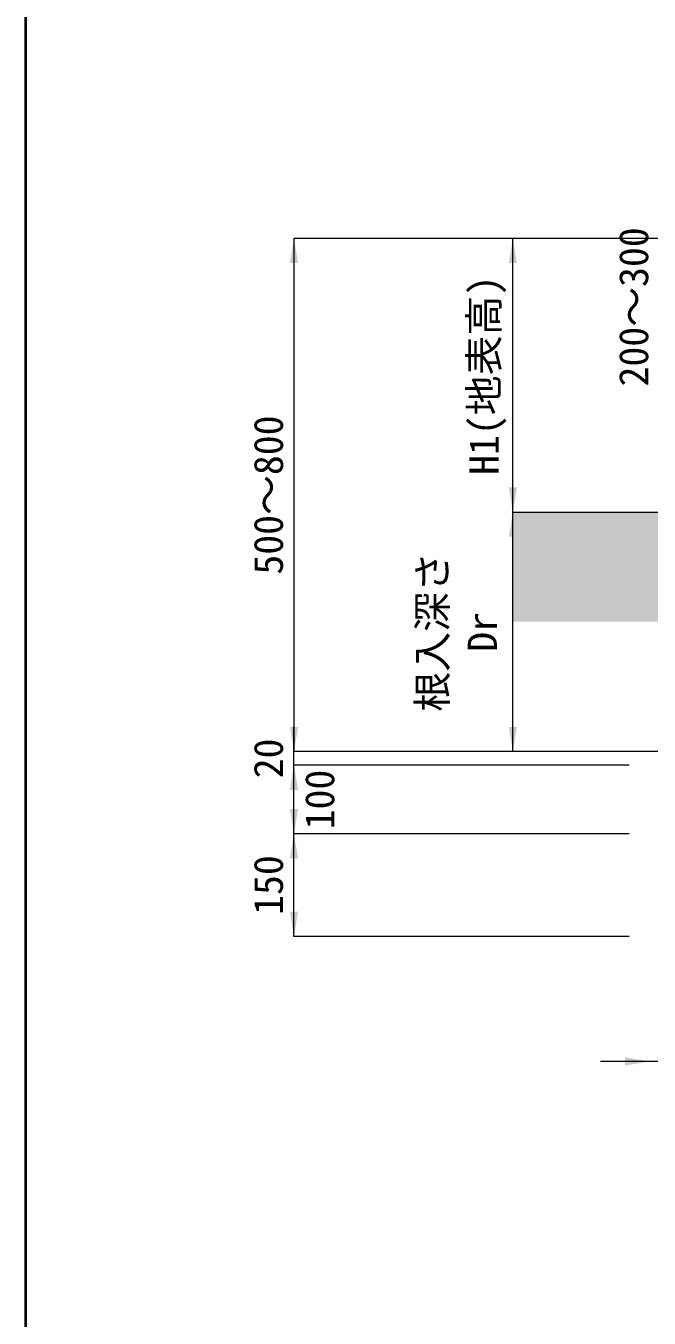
# Model space of a CAD drawing. Units: millimetres at full size, sheet at 1:40; some dimension numbers follow another scale. Extents: x 221193 to 264773, y 874627 to 883926.
# Drawn here: x 221493 to 222404, y 878930 to 880819 of the extents above; entities that cross this region are included whole.
import ezdxf
from ezdxf.enums import TextEntityAlignment as Align

# ---------------------------------------------------------------- set-up
doc = ezdxf.new("R2010")
doc.units = ezdxf.units.MM
doc.header["$LTSCALE"] = 40
doc.layers.add('ハッチング_土質', color=30, linetype='Continuous')
for name, color, linetype, lineweight in [('図枠', 7, 'Continuous', 5), ('寸法線', 7, 'Continuous', 13), ('舗装・基礎', 3, 'Continuous', 13)]:
    doc.layers.add(name, color=color, linetype=linetype, lineweight=lineweight)
doc.styles.add('ＭＳ ゴシック', font='')
doc.styles.get('ＭＳ ゴシック').set_extended_font_data('MS Gothic')

# ---------------------------------------------------------------- blocks, each defined once
blk = doc.blocks.new('filled_arrow')
at = {"color": 0, "linetype": 'Continuous', "lineweight": -2}
blk.add_solid([(7.5, 1.25), (0, 0), (7.5, -1.25)], dxfattribs=at)

msp = doc.modelspace()

# ---------------------------------------------------------------- hatches: boundary and pattern name
at = {"layer": 'ハッチング_土質'}
msp.add_hatch(color=256, dxfattribs=at).paths.add_polyline_path([(222204.85, 880108.46), (222204.85, 879948.46), (222504.84, 879948.46), (222504.84, 880108.46)])

# ---------------------------------------------------------------- linework, layer by layer
at = {"layer": '図枠', "lineweight": 40}
msp.add_line((221492.83, 877027.44), (221492.83, 882427.44), dxfattribs=at)
at = {"layer": '寸法線'}
for p, q in [((221884.86, 880508.46), (221884.86, 879758.46)), ((222483.83, 880508.46), (221884.86, 880508.46)), ((222204.85, 880108.46), (222204.85, 880508.46)), ((222483.83, 880508.46), (222204.85, 880508.46)), ((222204.85, 879758.46), (222204.85, 880108.46)), ((221884.86, 879702.46), (221884.86, 879794.46)), ((222474.83, 879758.46), (221884.86, 879758.46)), ((222374.83, 879758.46), (221884.86, 879758.46)), ((222474.83, 879758.46), (222204.85, 879758.46)), ((221884.86, 879638.46), (221884.86, 879738.46)), ((222374.83, 879738.46), (221884.86, 879738.46)), ((222374.83, 879738.46), (221884.86, 879738.46)), ((221884.86, 879488.46), (221884.86, 879638.46)), ((222374.83, 879638.46), (221884.86, 879638.46)), ((222374.83, 879638.46), (221884.86, 879638.46)), ((222374.83, 879488.46), (221884.86, 879488.46)), ((222576.83, 879305.63), (222332.83, 879305.63))]:
    msp.add_line(p, q, dxfattribs=at)
at = {"layer": '舗装・基礎'}
msp.add_line((222204.85, 880108.46), (222504.84, 880108.46), dxfattribs=at)

# ---------------------------------------------------------------- block references
at = {"layer": '寸法線', "xscale": 4.8, "yscale": 4.8}
for p, rotation in [((221884.86, 880508.46), 270), ((222204.85, 880508.46), 270), ((222204.85, 880108.46), 90), ((222204.85, 880108.46), 270), ((221884.86, 879758.46), 90), ((222204.85, 879758.46), 90), ((221884.86, 879738.46), 270), ((221884.86, 879638.46), 90), ((221884.86, 879638.46), 270), ((221884.86, 879488.46), 90), ((222404.83, 879305.63), 180)]:
    msp.add_blockref('filled_arrow', p, dxfattribs=dict(at, rotation=rotation))

# ---------------------------------------------------------------- texts
at = {"layer": '寸法線', "style": 'ＭＳ ゴシック'}
for s, p in [('200～300', (222381.39, 880408.46)), ('H1(地表高)', (222162.55, 880308.46)), ('500～800', (221847.36, 880133.46)), ('20', (221847.36, 879748.46)), ('100', (221922.36, 879688.46)), ('150', (221847.36, 879563.46))]:
    msp.add_text(s, height=42.72, rotation=90, dxfattribs=at).set_placement(p, align=Align.MIDDLE_CENTER)
for s, p in [('根入深さ', (222121.28, 879816.91)), ('Dr', (222194.41, 879904.32))]:
    msp.add_text(s, height=42.72, rotation=90, dxfattribs=at).set_placement(p, align=Align.BOTTOM_LEFT)

doc.saveas('drawing.dxf')
